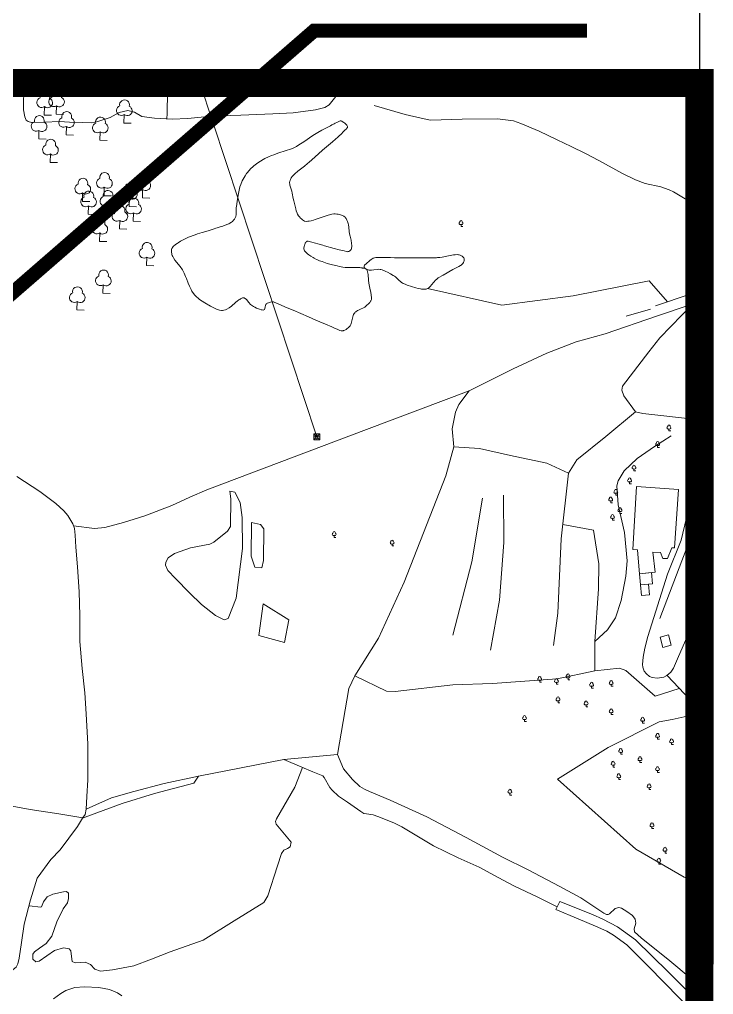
# Model space of a CAD drawing. Header units: millimetres. Extents: x 10 to 1007146, y 455139 to 1110758.
# Drawn here: x 503416.09 to 503435.78, y 555448.55 to 555476.19 of the extents above; entities that cross this region are included whole.
import ezdxf

# ---------------------------------------------------------------- set-up
doc = ezdxf.new("R2010")
doc.units = ezdxf.units.MM
doc.header["$LTSCALE"] = 10
doc.layers.add('CADRE', color=7, linetype='Continuous')
for name, color, linetype, lineweight in [('OACCIDENT', 5, 'Continuous', 0), ('PBDUR', 1, 'Continuous', 0), ('PELECTRIQUE-HT', 7, 'Continuous', 0), ('PISTE', 1, 'Continuous', 0), ('PLIMCULTURE', 2, 'Continuous', 0), ('PREGARD', 7, 'Continuous', 0), ('PVCLOTURE', 70, 'Continuous', 0), ('Varbre', 70, 'Continuous', 0), ('Vbrousailles', 70, 'Continuous', 0)]:
    doc.layers.add(name, color=color, linetype=linetype, lineweight=lineweight)

# ---------------------------------------------------------------- blocks, each defined once
blk = doc.blocks.new('A_I_B_1_1_1_1')
at = {"color": 0, "linetype": 'ByBlock', "flags": 128}
blk.add_lwpolyline([(1865.42538, 0.005183), (0, 0), (0.000733, 2131.921546)], dxfattribs=at)
at = {"color": 0, "linetype": 'ByBlock', "lineweight": -2}
for centre, radius, start, end in [((-0.006168, 4618.737865), 1244.033794897658, 344.52592, 195.330408), ((-740.717811, 3132.577247), 1244.980238706148, 111.637039, 306.510073), ((743.758883, 3129.093826), 1243.997082369691, 233.281948, 68.53724)]:
    blk.add_arc(centre, radius, start, end, dxfattribs=at)
blk = doc.blocks.new('a_i_b_258')
at = {"layer": 'Varbre', "color": 70, "linetype": 'Continuous', "lineweight": 0, "flags": 128}
blk.add_lwpolyline([(1865.42538, 0.005183), (0, 0), (0.000733, 2131.921546)], dxfattribs=at)
at = {"layer": 'Varbre', "color": 70, "linetype": 'Continuous', "lineweight": 0}
for centre, radius, start, end in [((-740.717812, 3132.577248), 1244.980238706148, 111.637039, 306.510073), ((-0.006168, 4618.737865), 1244.033794897657, 344.52592, 195.330408), ((743.7588820000001, 3129.093826), 1243.997082369691, 233.281948, 68.53724)]:
    blk.add_arc(centre, radius, start, end, dxfattribs=at)
blk = doc.blocks.new('Regard_94')
at = {"layer": 'PREGARD', "color": 7, "linetype": 'Continuous', "lineweight": 0}
for p, q in [((-0.7736850000000001, -0.7477), (-0.7736850000000001, 0.7713)), ((-0.7736850000000001, 0.7713), (0.745315, 0.7713)), ((-0.130685, 0.1283), (-0.7736850000000001, 0.7713)), ((-0.7736850000000001, 0.0003), (-0.182685, 0.0003)), ((-0.004685, 0.1823), (-0.007684999999999999, 0.7713)), ((0.115315, 0.1413), (0.745315, 0.7713)), ((0.183315, 0.0003), (0.745315, 0.0003)), ((0.745315, 0.7713), (0.745315, -0.7477)), ((-0.7736850000000001, -0.7477), (-0.141685, -0.1157)), ((0.745315, -0.7477), (-0.7736850000000001, -0.7477)), ((-0.000685, -0.7477), (-0.003685, -0.1827)), ((0.745315, -0.7477), (0.128315, -0.1307))]:
    blk.add_line(p, q, dxfattribs=at)

msp = doc.modelspace()

# ---------------------------------------------------------------- linework, layer by layer
at = {"color": 1, "const_width": 0.4, "flags": 128}
msp.add_lwpolyline([(503432.1895032342, 555475.8740039521), (503424.4523737774, 555475.8740039521), (503383.3571708738, 555440.1922231726)], dxfattribs=at)
at = {"elevation": -0.3541890150082452}
msp.add_lwpolyline([(503345.1074652424, 555474.3865933891), (503435.1138354588, 555474.3934711379), (503435.1209353135, 555381.4804874847), (503345.1145650972, 555381.473609736)], close=True, dxfattribs=at)
at = {"layer": 'CADRE', "color": 0, "lineweight": -2, "elevation": -0.3541890150082452}
msp.add_lwpolyline([(503249.3808671975, 555550.9481139041), (503435.3861208613, 555550.944734697), (503435.3811792241, 555278.93705192), (503249.3759255608, 555278.940431128)], close=True, dxfattribs=at)
at = {"layer": 'CADRE', "color": 0, "lineweight": -2, "const_width": 0.8, "elevation": -0.3541890150082452, "flags": 128}
msp.add_lwpolyline([(503345.1074652424, 555474.3865933891), (503435.381180128, 555474.3865933891), (503435.3794921524, 555381.473609736), (503345.1074652424, 555381.4752497661)], close=True, dxfattribs=at)
at = {"layer": 'OACCIDENT', "color": 0}
msp.add_polyline3d([(503434.5786228364, 555464.3832949831, 10.06738470039807), (503434.110797046, 555464.0832054466, 10.14797908439533), (503433.6182366191, 555463.746444135, 10.22857346839259), (503433.2482935885, 555463.3967499662, 10.25543826305834), (503433.0790638049, 555463.1073110714, 10.2823030577241), (503433.033309762, 555462.9644258211, 10.25543826305834), (503433.0712997885, 555462.4244034779, 10.25543826305834), (503433.2552337595, 555461.6463981897, 10.2823030577241), (503433.3326880138, 555460.8403432921, 10.2823030577241), (503433.2976179927, 555460.4029547771, 10.2823030577241), (503433.1589694024, 555459.7166667699, 10.25543826305834), (503432.9968183369, 555459.2227135618, 10.25543826305834), (503432.7700942542, 555458.8886013959, 10.2823030577241), (503432.4173635315, 555458.5575072636, 10.33603264705561)], dxfattribs=at)
at = {"layer": 'PBDUR', "color": 0, "lineweight": 13}
msp.add_polyline3d([(503434.2751381148, 555461.0795351526, 10.20367528863301), (503434.060290211, 555461.0847925183, 10.20367528863301), (503434.122724464, 555460.5175962884, 10.20367528863301), (503433.6763602442, 555460.4729480392, 10.20367528863301), (503433.6206267177, 555461.144475219, 10.20367528863301), (503433.6211293768, 555461.1538986438, 10.20367528863301), (503433.4961289922, 555461.1605662248, 10.20367528863301), (503433.5914458574, 555462.9475277548, 10.20367528863301), (503434.7861247471, 555462.8653349772, 10.20367528863301), (503434.676944404, 555461.2103744597, 10.20367528863301), (503434.5988414518, 555461.2096144863, 10.20367528863301), (503434.5988414518, 555461.2096144863, 10.16337809663438), (503434.4768337259, 555460.902375005, 10.02905412330561), (503434.3397032872, 555460.905165293, 10.02905412330561), (503434.2751381148, 555461.0795351526, 10.12308090463575)], close=True, dxfattribs=at)
for points in [[(503433.6763602442, 555460.4729480392, 10.05591891797137), (503434.0178923438, 555460.5071103362, 10.05591891797137), (503434.0493504244, 555460.192613528, 10.05591891797137), (503433.7078182128, 555460.158451231, 10.05591891797137)], [(503433.7078182128, 555460.158451231, 10.05591891797137), (503433.7331179201, 555459.8536177786, 10.05591891797137), (503433.9620853374, 555459.8726209612, 10.05591891797137), (503433.9367856301, 555460.1774544136, 10.05591891797137)], [(503434.2708086848, 555458.6778858637, 9.82756816331246), (503434.3455629155, 555458.3845317112, 9.82756816331246), (503434.5826607086, 555458.4449503946, 9.733541381982322), (503434.5079065898, 555458.738304547, 9.733541381982322)]]:
    msp.add_3dface(points, dxfattribs=at)
at = {"layer": 'PELECTRIQUE-HT', "color": 0}
msp.add_polyline3d([(503424.5241764338, 555464.3525545263, 13.85857844043251), (503421.2043965841, 555474.3924082617, 13.55987476699275)], dxfattribs=at)
at = {"layer": 'PISTE', "color": 0}
for points in [[(503435.1140933817, 555471.0181350043, 10.42425957563637), (503434.6413326572, 555471.3062461155, 10.37829645396041), (503434.5237851406, 555471.3625327584, 10.3581478579611), (503434.2852227097, 555471.4391155733, 10.31785066596247), (503433.8438425378, 555471.5429843497, 10.23725628196521), (503433.5628476337, 555471.6427117486, 10.21710768596589), (503433.197163821, 555471.8214629698, 10.19695908996658), (503432.5248076324, 555472.1950141363, 10.15666189796795), (503432.1461177642, 555472.3902036031, 10.11636470596932), (503431.7379837066, 555472.5888259315, 10.05591891797137), (503431.3461820484, 555472.7808127846, 9.995473129973421), (503430.8302506009, 555473.0225747585, 9.95517593797479), (503430.3174341403, 555473.2348577834, 9.935027341975475), (503430.1050776296, 555473.3145724614, 9.975324533974106), (503429.6471008341, 555473.3759745647, 9.95517593797479), (503428.6518248845, 555473.3584447902, 9.95517593797479), (503427.754737252, 555473.3371100686, 10.01562172597274), (503427.4833339849, 555473.3942292929, 10.07606751397068), (503427.0321331593, 555473.4981511604, 10.15666189796795), (503426.1519367736, 555473.7521189672, 10.26010020042601)], [(503434.1322751701, 555468.0654498268, 11.25811847926385), (503435.1142932591, 555468.4024190856, 11.03301754416758)], [(503416.0148183911, 555463.2306511522, 16.01418348317445), (503416.6628453371, 555462.8107044171, 16.01418348317445), (503417.1190175454, 555462.4673212308, 15.96381199317616)], [(503435.1147446269, 555462.4955486442, 9.756650898412408), (503434.8589999692, 555461.4240480016, 9.768640907832996), (503434.4736034694, 555460.4613020658, 9.808938099831627), (503433.9183225578, 555458.6981741985, 9.782073305165873), (503433.8286110364, 555458.3613772917, 9.75520851050012), (503433.7884090896, 555458.1081220384, 9.741776113167242), (503433.7648020147, 555457.8997478196, 9.714911318501489), (503433.774637762, 555457.8281497515, 9.701478921168611), (503433.8169593177, 555457.715493118, 9.688046523835734), (503433.8798869708, 555457.6333869128, 9.674614126502858), (503433.9612886813, 555457.5654895658, 9.661181729169982), (503434.0428773572, 555457.5323416214, 9.661181729169982), (503434.1776790153, 555457.5111703747, 9.620884537171351), (503434.3700128106, 555457.5448792331, 9.594019742505596), (503434.4601737958, 555457.5852737596, 9.567154947839843), (503434.5690619166, 555457.6868910023, 9.54029015317409), (503434.6432549268, 555457.7989168213, 9.513425358508334), (503434.7632213274, 555458.0599167977, 9.48656056384258), (503435.1150205986, 555458.8840149699, 9.390705086348646)], [(503434.4667798255, 555457.5914386155, 9.565525150296786), (503435.1151722683, 555456.8991744021, 9.66105053497008)], [(503423.5847112036, 555455.2044373854, 13.5598174096242), (503424.1010018559, 555454.9890408843, 13.46579062829406), (503424.413200215, 555454.8629987809, 13.39862864162968), (503424.6933527251, 555454.7451529164, 13.37176384696392), (503424.7372051808, 555454.6947744791, 13.37176384696392), (503424.8961493845, 555454.415130156, 13.34489905229817), (503424.9558843735, 555454.3345810812, 13.31803425763241), (503425.1375051552, 555454.1691345768, 13.30460186029954), (503425.3912938844, 555453.9972798412, 13.26430466830091), (503425.7769529886, 555453.7324509786, 13.23743987363515), (503425.8628898463, 555453.6758273416, 13.22400747630227), (503425.9390364836, 555453.6633806564, 13.22400747630227), (503426.1214023751, 555453.6363184606, 13.18371028430365), (503426.2575646717, 555453.5954674005, 13.17027788697077), (503426.7138828189, 555453.4164973289, 13.14341309230501), (503426.9338792785, 555453.3009834331, 13.11654829763926), (503427.8374999636, 555452.7585744807, 13.06281870830775), (503428.5396601651, 555452.4218322632, 13.00908911897624), (503429.1318706432, 555452.1518720014, 12.94192713231186), (503429.6738233448, 555451.8601223415, 12.88819754298035), (503430.1198113401, 555451.6250507372, 12.87476514564748), (503430.7919745283, 555451.3045161089, 12.84790035098172), (503431.3475903618, 555451.0313761767, 12.82564857737001)], [(503431.3078732142, 555450.9509552817, 12.82103555631597), (503431.4235222538, 555451.1851260652, 12.83446795364885), (503432.3454058468, 555450.8097560782, 12.84790035098172), (503432.6446202276, 555450.6793089474, 12.87476514564748), (503433.0581203288, 555450.4657142713, 12.91506233764611), (503433.5714155921, 555450.0945744906, 12.96879192697761), (503434.5024836895, 555449.1817201376, 13.04938631097488), (503435.1158092608, 555448.5631065943, 13.05853100479952)], [(503431.3085898337, 555450.9524064831, 12.82111883717943), (503431.9453598752, 555450.69207573, 12.84798363184519), (503432.4278787776, 555450.482753017, 12.87484842651094), (503432.7522192467, 555450.340514385, 12.91514561850957), (503432.9462926169, 555450.2310921155, 12.94201041317533), (503433.3241032753, 555449.956112686, 12.98230760517396), (503433.9388835613, 555449.3386864606, 13.00917239983971), (503434.8190846244, 555448.4448839794, 13.0763343865041), (503435.1158408852, 555448.149249887, 13.06475791293439)]]:
    msp.add_polyline3d(points, dxfattribs=at)
at = {"layer": 'PLIMCULTURE', "color": 0, "extrusion": (0.3127229245465504, -0.05749500999056647, 0.9481026823552592), "elevation": 125508.7573997393, "flags": 128}
msp.add_lwpolyline([(637337.1270576603, -374205.9780174207), (637337.1270576604, -374206.907407119)], dxfattribs=at)
at = {"layer": 'PLIMCULTURE', "color": 0}
for points in [[(503421.5310216291, 555473.4470209237, 11.81594109056316), (503420.8690472005, 555473.3800125251, 12.1013795338868), (503420.4193620688, 555473.3658063121, 12.28607499721386), (503419.9156711055, 555473.3865271454, 12.5211419505392), (503419.5575129341, 555473.440387533, 12.67225642053407), (503419.3472683651, 555473.5577570761, 12.78978989719674), (503419.1584401873, 555473.6121266182, 12.89053287719332), (503418.9198028107, 555473.547403965, 13.00806635385599), (503418.6641892685, 555473.4119209439, 13.09201883718647), (503418.3079688278, 555473.2915216452, 13.17597132051695), (503418.1442960186, 555473.25854458, 13.20955231384915), (503417.8742862723, 555473.2670416546, 13.29350479717963), (503417.5075792318, 555473.280457112, 13.37745728051011), (503417.2235336113, 555473.29515821, 13.46140976384059), (503416.8000505154, 555473.2807172531, 13.61252423383545), (503416.432978309, 555473.2637449059, 13.69647671716593), (503416.3386128828, 555473.2949813395, 13.74684820716422), (503416.2826402373, 555473.33397814, 13.74684820716422), (503416.2374267561, 555473.4296086531, 13.76363870383032), (503416.2035081204, 555473.626441502, 13.78042920049642), (503416.2159369951, 555474.3253253857, 13.78042920049642), (503416.2165556122, 555474.3920271207, 13.78652085219691)], [(503420.3389207277, 555474.3923421272, 12.37826893644972), (503420.2840382847, 555473.966301818, 12.34693215238012), (503420.2745140232, 555473.6926343513, 12.34693215238012), (503420.2776071876, 555473.5195306111, 12.34693215238012), (503420.272327003, 555473.3718549907, 12.35469462286215)], [(503421.5310216291, 555473.4470209237, 11.81594109056316), (503422.3644112273, 555473.4747224356, 11.49692165390734), (503423.2763789284, 555473.5181007464, 11.16111172058542), (503423.8500998613, 555473.5391539756, 10.95962576059226), (503424.4845347414, 555473.622271199, 10.75813980059911), (503424.7566041767, 555473.6892316696, 10.69097781393472), (503424.8737684279, 555473.7691045083, 10.65739682060253), (503425.0602777897, 555474.0010171237, 10.65739682060253)], [(503427.6650474907, 555468.5597084458, 12.18471625373621), (503429.7766835237, 555468.0861131789, 12.11943256396554), (503431.7945696651, 555468.352816397, 11.8284079224011), (503433.959409944, 555468.7745835821, 11.3110308191543), (503434.4713228247, 555468.1817905575, 11.15558742330898)], [(503435.1907754631, 555468.1246247523, 10.9880473701089), (503434.2538653626, 555467.1613692255, 11.12237134343767), (503433.9425315243, 555466.7684000152, 11.12237134343767), (503433.196777987, 555465.791903558, 11.06864175410616), (503433.1839812716, 555465.6821204919, 11.06864175410616), (503433.2400873351, 555465.5231408267, 11.01491216477465), (503433.5671888542, 555465.0656852322, 10.6925346287856), (503433.778491335, 555465.0157176371, 10.63880503945409), (503435.3845221511, 555464.838566184, 10.13651330196863)], [(503421.4028633176, 555462.8534959822, 14.68062000117878), (503425.9315998306, 555464.5668043745, 13.44483944655411), (503428.8467954657, 555465.6634151175, 12.50061523255497), (503428.5541486519, 555465.2735698079, 12.52748002722072), (503428.4601644521, 555465.056169349, 12.52748002722072), (503428.3688252384, 555464.5804912914, 12.55434482188647), (503428.4128726593, 555464.0749089586, 12.55434482188647)], [(503433.5671888542, 555465.0656852322, 10.6925346287856), (503432.7230337359, 555464.3672452018, 10.85372339678013), (503431.9032940176, 555463.7009953147, 11.01491216477465), (503431.665982175, 555463.3245128646, 11.12379450593508)], [(503417.6231435702, 555461.8318288185, 15.9063262578038), (503418.21246908, 555461.7584905375, 15.72163079447675), (503418.511785092, 555461.7819488012, 15.60409731781407), (503419.0388435728, 555461.9302196107, 15.38582086115482), (503419.645039556, 555462.1154578354, 15.10038241783119), (503420.4079229913, 555462.4062721248, 14.93247745117023), (503420.9242711354, 555462.6455574658, 14.83173447117365), (503421.4028633176, 555462.8534959822, 14.68062000117878)], [(503421.6472699336, 555459.2894122633, 14.51271503451782), (503421.8969746245, 555459.1706818995, 14.40525585585481), (503422.0128086714, 555459.205943854, 14.40525585585481), (503422.2352408995, 555459.7829602258, 14.40525585585481), (503422.4182971634, 555461.1936269, 14.43212065052056), (503422.4030615531, 555462.0670237195, 14.45898544518631), (503422.3455234569, 555462.4900355152, 14.45898544518631), (503422.1995708344, 555462.7859190323, 14.48585023985207), (503422.0601546868, 555462.8145886741, 14.53957982918357), (503422.0869084516, 555462.5991059612, 14.59330941851508), (503422.0746816074, 555461.809600424, 14.59330941851508), (503421.9902547138, 555461.6824503988, 14.62017421318084), (503421.6017599641, 555461.3695245452, 14.67390380251235), (503421.4925791241, 555461.3148478001, 14.76457248450926)], [(503417.1190175454, 555462.4673212308, 15.96381199317616), (503417.3485029365, 555462.2601734767, 15.94702149651006), (503417.4589108184, 555462.1230524716, 15.93023099984397), (503417.6055041526, 555461.8888719518, 15.91344050317787), (503417.6471359549, 555461.7542414307, 15.89665000651177), (503417.6645384304, 555461.5664600839, 15.87985950984568), (503417.6879524869, 555461.2245622496, 15.84627851651349), (503417.738360258, 555460.6750584783, 15.77911652984911), (503417.7847850543, 555459.9576861507, 15.66158305318643), (503417.79639671, 555459.2879812861, 15.56084007318985), (503417.7974202891, 555458.5551470385, 15.46009709319327), (503417.8708191473, 555457.7921414333, 15.30898262319841), (503417.94116472, 555457.1022437683, 15.19144914653574), (503417.9791374878, 555456.4995007472, 15.02354417987478), (503418.0317400417, 555455.6418377993, 14.80526772321553), (503418.0294173994, 555454.6305148863, 14.53661977655799), (503417.998143511, 555454.154708102, 14.38550530656312), (503417.9840667276, 555453.801239534, 14.26797182990045), (503417.9488460079, 555453.651382555, 14.21760033990216), (503417.8787883441, 555453.547217915, 14.18401934656997), (503417.7343619505, 555453.3073164627, 14.08327636657339), (503417.2467071899, 555452.6433271026, 13.93216189657853), (503416.9736240306, 555452.371622566, 13.89858090324633)], [(503421.6472699336, 555459.2894122633, 14.51271503451782), (503421.2556010534, 555459.6027069951, 14.63024851118049), (503420.9153393479, 555459.9373621596, 14.71420099451097), (503420.5109928432, 555460.3416862722, 14.88210596117194), (503420.295370147, 555460.5706362025, 14.98284894116851), (503420.2360984101, 555460.7134119008, 15.01642993450071), (503420.2391817709, 555460.8062999627, 15.01642993450071), (503420.3054990524, 555460.9224367246, 14.99963943783461), (503420.4860774704, 555461.0515560107, 14.94926794783632), (503420.9424135105, 555461.2082635657, 14.88210596117194), (503421.4925791241, 555461.3148478001, 14.76457248450926)], [(503425.5998884459, 555457.5839066202, 12.84314136454333), (503426.5031321557, 555457.1466110734, 12.6282230072173), (503426.74783702, 555457.1371259034, 12.46703423922278), (503428.3887072743, 555457.3240332518, 11.82227916724468), (503429.5066126454, 555457.358764858, 11.39244245259262), (503431.3430185479, 555457.4956613183, 10.64022820195151), (503432.412983998, 555457.7182976427, 10.37158025529397), (503432.4173635315, 555458.5575072636, 10.37158025529397)], [(503432.412983998, 555457.7182976427, 10.37158025529397), (503433.1102166442, 555457.7960099905, 10.02233792463918), (503433.2932328554, 555457.7298175918, 9.861149156644654), (503434.1247135514, 555457.008117337, 9.673095593984376), (503434.8111409342, 555457.2237772297, 9.616258643403198)], [(503435.1155614135, 555451.806585133, 11.79111754104995), (503434.9501127645, 555451.867907186, 11.79453387893376), (503433.5741767045, 555452.6614053203, 11.85196230274416), (503431.3512840607, 555454.655288954, 11.79823271341266), (503432.7937262943, 555455.5490154932, 10.83110010544552), (503434.2352950738, 555456.2803034246, 10.0251562654729), (503434.60925649, 555456.3432496856, 9.863967497478379), (503435.1152060716, 555456.456803397, 9.791733838155384)], [(503417.8867613571, 555453.559072391, 14.18784097554781), (503417.2062395624, 555453.6710894554, 14.32216494887658), (503416.3949524496, 555453.7879485333, 14.45648892220535), (503415.6236885557, 555453.9364109441, 14.49006991553754), (503414.576833557, 555454.260017026, 14.52365090886974), (503414.0311918786, 555454.4711050816, 14.50686041220364), (503413.2610885352, 555454.8452695794, 14.45648892220535), (503412.3512528217, 555455.3946108533, 14.38932693554097)], [(503421.0340842422, 555454.5329448788, 14.01611437990901), (503421.1702206336, 555454.7373534978, 14.10006686323949), (503423.5847112036, 555455.2044373854, 13.5598174096242), (503425.1127661757, 555455.3480099154, 13.24611328452964)], [(503435.1157744446, 555449.018732169, 12.97126711157285), (503434.5426039239, 555449.5008773007, 12.94077698329023), (503433.7303529532, 555450.1505756662, 12.9004797912916), (503433.5405396956, 555450.3240888186, 12.88704739395873), (503433.5267719964, 555450.4053314953, 12.88704739395873), (503433.5763445236, 555450.5673979411, 12.81988540729434), (503433.5627405006, 555450.6790776593, 12.77958821529571), (503433.4841817169, 555450.7870520123, 12.73929102329708), (503433.3244567427, 555450.8954673499, 12.71242622863132), (503433.1748120384, 555450.9916528123, 12.69899383129845), (503433.0937548909, 555451.0123852325, 12.69899383129845), (503432.9921553301, 555450.9865577146, 12.7258586259642), (503432.8269536386, 555450.831207139, 12.79302061262859), (503432.788323357, 555450.8172126662, 12.79302061262859), (503432.7477402618, 555450.8174332144, 12.79302061262859), (503432.6708177539, 555450.85234754, 12.79302061262859), (503432.0177136511, 555451.2860861608, 12.77958821529571), (503431.4025960516, 555451.6141000534, 12.80645300996146), (503430.5264266363, 555452.0754303547, 12.81988540729434), (503429.7917853959, 555452.440619348, 12.87361499662585), (503428.765949423, 555452.994076623, 12.98107417528886), (503427.6428885797, 555453.5805295333, 13.02137136728749), (503426.6064704935, 555454.0528764831, 13.03480376462037), (503426.0172845728, 555454.297552391, 13.11539814861763), (503425.8776220219, 555454.3632456189, 13.11539814861763), (503425.7421050372, 555454.4451499404, 13.12883054595051), (503425.5402260283, 555454.6390205361, 13.16912773794914), (503425.2801124512, 555454.9468427757, 13.19599253261489), (503425.1127661757, 555455.3480099154, 13.19599253261489)], [(503421.296885154, 555450.0829962946, 12.67275700120801), (503422.1754887347, 555450.6325422877, 12.83394576920253), (503423.0178913332, 555451.1542512365, 12.88767535853404), (503423.135591043, 555451.3387343955, 12.91454015319979), (503423.4138545569, 555452.1944185125, 13.12945851052582), (503423.5203481849, 555452.5399379096, 13.21005289452308), (503423.5893018939, 555452.6401733771, 13.21005289452308), (503423.6941704301, 555452.6838725017, 13.21005289452308), (503423.7668668223, 555452.7317707099, 13.21005289452308), (503423.795773196, 555452.8684429725, 13.21005289452308), (503423.3678880963, 555453.3738129584, 13.45183604651487), (503423.3522028333, 555453.4503613133, 13.45183604651487), (503423.3807625341, 555453.5226453528, 13.45183604651487), (503423.9007187195, 555454.4212862757, 13.50556563584638), (503424.1200839486, 555454.9813369596, 13.46168557573249)], [(503417.9840667276, 555453.801239534, 14.26797182990045), (503418.2549115142, 555453.9276033452, 14.28476232656654), (503418.6975798377, 555454.1198392184, 14.28476232656654), (503419.3327214782, 555454.2968061938, 14.26797182990045), (503420.1926660083, 555454.5313472744, 14.18401934656997), (503421.1702206336, 555454.7373534978, 14.10006686323949)], [(503421.0340842422, 555454.5329448788, 14.01611437990901), (503419.9178856299, 555454.2410652668, 14.13364785657168), (503419.0043449827, 555453.9634697048, 14.13364785657168), (503418.1059128875, 555453.6344036938, 14.15043835323778), (503417.8787883441, 555453.547217915, 14.18401934656997)], [(503421.296885154, 555450.0829962946, 12.67275700120801), (503420.3671726345, 555449.7577065387, 12.63917600787581), (503419.8364713553, 555449.547024503, 12.57201402121143), (503419.3301580003, 555449.3604137319, 12.48806153788095), (503418.7262957055, 555449.2450533672, 12.48806153788095), (503418.382424554, 555449.2068081143, 12.52164253121314), (503418.2284302362, 555449.26024061, 12.55522352454533), (503418.1015108179, 555449.394246052, 12.58880451787753), (503417.9557187013, 555449.4617574463, 12.63917600787581), (503417.6662603116, 555449.4393239323, 12.65596650454191), (503417.5804205427, 555449.4822429494, 12.6895474978741), (503417.5711312838, 555449.5448738146, 12.7231284912063), (503417.5418127298, 555449.7792013135, 12.82387147120287), (503417.4963532962, 555449.8400371972, 12.85745246453506), (503417.338027802, 555449.8672560384, 12.92461445119945), (503417.084085228, 555449.7921221078, 12.97498594119774), (503416.646698704, 555449.4920493372, 12.99177643786383), (503416.5480831899, 555449.4744921506, 12.99177643786383), (503416.4666232053, 555449.547661597, 13.00856693452993), (503416.4682711709, 555449.6849094819, 13.04214792786212), (503416.5172655868, 555449.7512173301, 13.04214792786212), (503416.6591175873, 555449.8573214976, 13.04214792786212), (503416.8495277642, 555449.9934030988, 13.05893842452822), (503417.0106887023, 555450.202331505, 13.09251941786041), (503417.1500789286, 555450.6051706866, 13.17647190119089), (503417.3251788423, 555450.9714561037, 13.27721488118747), (503417.4477980778, 555451.1483267156, 13.32758637118576), (503417.477389881, 555451.2712724637, 13.37795786118405), (503417.4751427977, 555451.4186369969, 13.39474835785014), (503417.4234409232, 555451.4613450475, 13.44511984784843), (503417.3329791144, 555451.4538299844, 13.47870084118062), (503417.0389955647, 555451.3890359402, 13.5626533245111), (503416.8734340232, 555451.3153743496, 13.5794438211772), (503416.7693482384, 555451.176740809, 13.5626533245111), (503416.7153682872, 555451.0297236843, 13.52907233117891), (503416.6952145474, 555451.0237927483, 13.52907233117891), (503416.3599689722, 555451.0607481998, 13.52907233117891)], [(503418.987935477, 555448.5044381698, 12.10188011456074), (503418.8663994202, 555448.5960606678, 12.18583259789122), (503418.6382693786, 555448.6842847954, 12.2697850812217), (503418.339463506, 555448.7466762685, 12.35373756455218), (503417.9355643789, 555448.7632442662, 12.38731855788437), (503417.6559395751, 555448.7487675125, 12.43769004788266), (503417.407557355, 555448.6573500234, 12.45448054454876), (503417.265866335, 555448.5774097157, 12.45448054454876), (503417.0569863495, 555448.4271800381, 12.43769004788266)]]:
    msp.add_polyline3d(points, dxfattribs=at)
msp.add_polyline3d([(503422.6682653082, 555461.9265756968, 14.36160056452295), (503422.6591242601, 555460.9695685122, 14.38846535918871), (503422.7651364346, 555460.6619383338, 14.30787097519145), (503422.9644096706, 555460.64091977, 14.25414138585994), (503423.0094114354, 555460.8520258704, 14.20041179652843), (503423.018230423, 555461.7492187887, 14.25414138585994), (503422.9311471846, 555461.8693227287, 14.25414138585994)], close=True, dxfattribs=at)
msp.add_3dface([(503423.0067855631, 555459.6238172897, 14.14668220719692), (503422.8822828534, 555458.7192758457, 14.06608782319966), (503423.6069975578, 555458.5239370796, 13.82430467120788), (503423.7340706326, 555459.1652740276, 13.79743987654212)], dxfattribs=at)
at = {"layer": 'PVCLOTURE', "color": 0, "linetype": 'Continuous', "lineweight": 0, "extrusion": (0.2292433320755169, 0.06687791399637973, 0.9710689158439822), "elevation": 152568.4284503309, "flags": 128}
msp.add_lwpolyline([(392248.5058614972, -620365.6390412055), (392248.5058614971, -620366.3702874839)], dxfattribs=at)
at = {"layer": 'PVCLOTURE', "color": 0, "linetype": 'Continuous', "lineweight": 0, "extrusion": (-0.4119239899973319, 0.09662664874094307, 0.9060805246873883), "elevation": -153691.058077032, "flags": 128}
msp.add_lwpolyline([(-655754.1695539365, 329158.3697311198), (-655752.3496964783, 329158.4967197729), (-655750.201226725, 329158.4332255023)], dxfattribs=at)
at = {"layer": 'PVCLOTURE', "color": 0, "linetype": 'Continuous', "lineweight": 0, "extrusion": (-0.01374977337057211, -0.03578141369935752, 0.9992650470050144), "elevation": -26787.15385245607, "flags": 128}
msp.add_lwpolyline([(270689.4456757535, 698565.3782859764), (270689.4456757535, 698563.2757675588)], dxfattribs=at)
at = {"layer": 'PVCLOTURE', "color": 0, "linetype": 'Continuous', "lineweight": 0}
for points in [[(503428.8467954657, 555465.6634151175, 12.62150680855086), (503430.0963029072, 555466.2847743112, 12.23196728589743), (503431.0519712139, 555466.7239323711, 12.07077851790291), (503431.8878494595, 555467.0465966468, 11.82899536591112), (503432.7030419215, 555467.2784866702, 11.65437420058372), (503434.1963079165, 555467.7834031427, 11.33199666459468), (503435.1143164912, 555468.0983900543, 11.1327847011544)], [(503425.1127661757, 555455.3480099154, 13.24611328452964), (503425.4288446329, 555457.2224806828, 13.08492451653511), (503425.5998884459, 555457.5839066202, 13.03119492720361), (503426.27395258, 555458.6471809605, 12.92373574854059), (503426.9991466745, 555460.2335773195, 12.78941177521182), (503428.1829935027, 555463.2548213695, 12.6282230072173), (503428.4128726593, 555464.0749089586, 12.60135821255154), (503429.1453492011, 555464.0226239146, 12.25211588189675), (503430.0179562581, 555463.8246379542, 11.90287355124194), (503431.0555219253, 555463.6056267782, 11.44617204192413), (503431.665982175, 555463.3245128646, 11.12379450593508), (503431.4627191126, 555461.465535026, 11.20438888993235), (503431.362767253, 555459.3523496857, 11.07006491660358), (503431.2411139145, 555458.4431000684, 10.93574094327481)], [(503429.8186380438, 555462.698397358, 11.9297383459077), (503429.8355980746, 555461.3616246012, 11.9297383459077), (503429.7100432638, 555459.7276896836, 11.84914396191044), (503429.4487741233, 555458.3119024237, 11.66109039925016)], [(503432.3739663706, 555461.7142416915, 10.85514655927754), (503432.5298703821, 555460.7591996295, 10.77455217528028), (503432.5179818636, 555460.0466361218, 10.72082258594878), (503432.4173635315, 555458.5575072636, 10.5327690232885)], [(503416.9736240306, 555452.371622566, 14.04125176827775), (503416.592844295, 555451.8418344924, 13.89013729828289), (503416.40427013, 555451.2307799903, 13.75581332495412), (503416.2247156306, 555450.541634249, 13.55432736496096), (503416.1447355003, 555450.0179215751, 13.45358438496439), (503416.0836395798, 555449.5741223625, 13.30246991496952), (503416.0418882287, 555449.4143211046, 13.30246991496952), (503415.9949319655, 555449.3185809026, 13.30246991496952), (503415.7034366785, 555449.0923511239, 13.30246991496952), (503415.3423141787, 555448.8725701798, 13.31926041163562), (503414.9817443758, 555448.698805537, 13.35284140496781), (503414.5821636884, 555448.5933201619, 13.36963190163391), (503414.2450618867, 555448.549460908, 13.4032128949661), (503413.7434420488, 555448.5706837117, 13.4032128949661), (503413.0525196812, 555448.5652432928, 13.36963190163391)]]:
    msp.add_polyline3d(points, dxfattribs=at)
at = {"layer": 'Vbrousailles', "color": 0}
for points in [[(503425.3877227447, 555473.1170951399, 10.58352232918097), (503425.3547374455, 555473.080900144, 10.58490071702062), (503425.3320865585, 555473.0567731558, 10.58730802649596), (503425.2853009515, 555473.0085269017, 10.5955090647509), (503425.2117523508, 555472.9361799862, 10.61565642944713), (503425.1607368795, 555472.8879658704, 10.63383628374402), (503425.1259513287, 555472.8558316865, 10.6478726912103), (503425.0547610619, 555472.7915858062, 10.68010406442047), (503424.9725399374, 555472.7193489333, 10.72217242994408), (503424.9167607721, 555472.671216727, 10.75310634550855), (503424.8037003582, 555472.5750210406, 10.82041855114977), (503424.6898436192, 555472.478927044, 10.89278525597071), (503424.4655315332, 555472.2870928062, 11.04210146377264), (503424.3059736787, 555472.1435747009, 11.14768301716181), (503424.2635721704, 555472.1057391136, 11.17460613081931), (503424.1730366041, 555472.0321910512, 11.23033065502804), (503423.9873005212, 555471.8879007095, 11.34548357507339), (503423.9025374496, 555471.8139093713, 11.40273457930236), (503423.8525741805, 555471.7627948336, 11.44004205546463), (503423.8301360251, 555471.7365209168, 11.45831694397265), (503423.8002018863, 555471.6960451371, 11.48514233693956), (503423.7753150822, 555471.6541107609, 11.51114219715372), (503423.7649684121, 555471.6325332865, 11.52379014248236), (503423.7553989057, 555471.5993988606, 11.54127028081485), (503423.7532142876, 555471.5753142933, 11.55247816121276), (503423.7533794487, 555471.5584874297, 11.55976355771618), (503423.7570498575, 555471.523249047, 11.57391346893992), (503423.7622422436, 555471.4956647845, 11.58418052184131), (503423.7771068819, 555471.4383842454, 11.60391237771337), (503423.8131651658, 555471.3209249392, 11.64072084031472), (503423.8277360614, 555471.2639178389, 11.65811411581113), (503423.8585667126, 555471.1167360438, 11.6999337581108), (503423.8743775976, 555471.0427367197, 11.71808585211987), (503423.8994864269, 555470.9316067061, 11.74127610255857), (503423.9272244052, 555470.8207241615, 11.75899074816117), (503423.9424161877, 555470.7655179453, 11.76557329447414), (503423.9657436004, 555470.7005425204, 11.77062667428742), (503423.9808441466, 555470.668877693, 11.77191540087486), (503424.0076931819, 555470.623157655, 11.77254191027379), (503424.0394752651, 555470.5803687192, 11.7718573057564), (503424.0571794629, 555470.5603540089, 11.77111359869073), (503424.0961405858, 555470.5236459082, 11.76900415262625), (503424.1173680544, 555470.5071769486, 11.76771061276309), (503424.1513516884, 555470.4851457124, 11.76557329447414), (503424.1737796645, 555470.4747063117, 11.76416658666346), (503424.189340454, 555470.4699351939, 11.76315814943369), (503424.2215171391, 555470.4649025184, 11.76082561363684), (503424.2710649039, 555470.4661520475, 11.75605218737131), (503424.3038983555, 555470.4709250724, 11.75164199551699), (503424.3658376118, 555470.483985536, 11.73870849980839), (503424.4318545581, 555470.5006302986, 11.71800581741909), (503424.4753566222, 555470.5136330493, 11.7021243582425), (503424.5615421364, 555470.5428449131, 11.66657204866506), (503424.64723451, 555470.5743036435, 11.62774715935076), (503424.7619650768, 555470.6155375574, 11.57458150683395), (503424.8200120897, 555470.6342272414, 11.5488229820252), (503424.9085331433, 555470.6578248774, 11.51299575604902), (503424.9536407857, 555470.6669678394, 11.4969253478166), (503425.0125396492, 555470.6737715957, 11.47802103955689), (503425.0427031564, 555470.6745626063, 11.46919595450919), (503425.0882666808, 555470.6724574254, 11.45721537545471), (503425.133599584, 555470.6663722076, 11.44724752920392), (503425.1559642013, 555470.6618264904, 11.4431957584851), (503425.2010350429, 555470.6501173317, 11.43770392283555), (503425.2237811331, 555470.6427355048, 11.43624393318211), (503425.2572355489, 555470.6292556282, 11.4354467204004), (503425.2889022618, 555470.6123562861, 11.43609147547238), (503425.303717387, 555470.6024375928, 11.43687413649031), (503425.3306148452, 555470.5792884636, 11.43919861284877), (503425.3424188031, 555470.5659087949, 11.44067617655538), (503425.3576773779, 555470.5433728606, 11.4431957584851), (503425.3810394585, 555470.4964017761, 11.44866520680576), (503425.3935542741, 555470.4646605222, 11.4526802623052), (503425.4125566235, 555470.4004082134, 11.46170828848927), (503425.4196289056, 555470.3680107069, 11.46677185453719), (503425.4303781155, 555470.3029566368, 11.4781235735232), (503425.4464832735, 555470.1734023948, 11.50643134347244), (503425.4565185517, 555470.1098104985, 11.52379014248236), (503425.4689928475, 555470.0487547134, 11.54291933146075), (503425.4950337526, 555469.9276396865, 11.58711337386229), (503425.5095485033, 555469.8377866764, 11.62442521555369), (503425.5139928959, 555469.778406193, 11.65079457863115), (503425.5140767537, 555469.7488829093, 11.66432973380363), (503425.5109963784, 555469.7048169108, 11.68497891047688), (503425.5083768476, 555469.6914946828, 11.69181969462858), (503425.4975049058, 555469.6663722467, 11.70766231178956), (503425.480287722, 555469.6441977369, 11.72535535361978), (503425.4607872568, 555469.6278527131, 11.74163575499716), (503425.4498784257, 555469.6211221365, 11.74968601459204), (503425.4324118849, 555469.6131006532, 11.76134365642731), (503425.4045505839, 555469.6063823254, 11.77716444594262), (503425.3902508406, 555469.6057127471, 11.78399023058396), (503425.3688317777, 555469.6084581476, 11.7924380891399), (503425.299460428, 555469.6254779625, 11.81445669872124), (503425.1605926945, 555469.660994587, 11.85036933235713), (503425.0215067978, 555469.6979588714, 11.87856538953521), (503424.7424334381, 555469.7737257069, 11.92676206246867), (503424.6910441562, 555469.7877450909, 11.93470553450475), (503424.5877554507, 555469.8163896211, 11.94506515901109), (503424.4496169761, 555469.8549452692, 11.95534172652725), (503424.3806568402, 555469.8739731471, 11.96256197590361), (503424.311941093, 555469.892594154, 11.9733020730644), (503424.2777149848, 555469.9016957936, 11.98049165180018), (503424.2665635853, 555469.9037775228, 11.98488259055165), (503424.2598449021, 555469.9040633433, 11.98942520345634), (503424.2478978193, 555469.9022417809, 12.00142358043729), (503424.237600786, 555469.8976027872, 12.01587874289042), (503424.2203407018, 555469.8816642647, 12.0453069986505), (503424.2087215588, 555469.8656461384, 12.06108603579744), (503424.1964514016, 555469.8451122143, 12.07262144281698), (503424.1814281908, 555469.81248937, 12.08738129681628), (503424.174861458, 555469.7945121789, 12.09439647826001), (503424.1634477545, 555469.7516587129, 12.1090107026849), (503424.1582226515, 555469.7078757501, 12.12159797835225), (503424.1585193455, 555469.6865565433, 12.12697530281453), (503424.1624610193, 555469.6595516813, 12.13305435810081), (503424.1661084339, 555469.6469036788, 12.13558479788504), (503424.1738716894, 555469.6293068241, 12.13869215913471), (503424.1911394178, 555469.6067338804, 12.1416804197947), (503424.2604703796, 555469.5454908044, 12.14697681406305), (503424.297633787, 555469.5162763889, 12.14892652653592), (503424.3561522986, 555469.4746250933, 12.15075758616568), (503424.4176267124, 555469.4360173572, 12.1510410097494), (503424.4493415309, 555469.4180090625, 12.15051972079624), (503424.5144646598, 555469.3848924334, 12.14798558710275), (503424.5477682999, 555469.369907445, 12.1459066997422), (503424.5985040188, 555469.3495703068, 12.1416804197947), (503424.6723638669, 555469.3229392829, 12.13427480333515), (503424.8200546507, 555469.2744997994, 12.11788873376542), (503424.9679280705, 555469.2325028433, 12.09986144911489), (503425.0997389304, 555469.2005929499, 12.08290461459516), (503425.1658353456, 555469.186554541, 12.07422392781879), (503425.2652841969, 555469.167896481, 12.06108603579744), (503425.3253467699, 555469.1598407367, 12.05057059548204), (503425.3655950634, 555469.1566800348, 12.04116075340378), (503425.4464704831, 555469.1542393918, 12.01874398517816), (503425.5547843278, 555469.1553195738, 11.98703983356331), (503425.6090080632, 555469.1560314926, 11.97297174802665), (503425.6902536459, 555469.1552069072, 11.95730229685463), (503425.7442673286, 555469.1523028086, 11.95213809976336), (503425.771206076, 555469.1498635289, 11.95156767062329), (503425.8115072441, 555469.1447071127, 11.95362685713442), (503425.8247759227, 555469.1426591263, 11.95566018628069), (503425.851731295, 555469.1379926444, 11.96363600800701), (503425.8867242425, 555469.1293957856, 11.9801176714711), (503425.9029913233, 555469.1235388244, 11.9898386974209), (503425.9248263332, 555469.1121296713, 12.00498809094285), (503425.9424848348, 555469.0968508851, 12.01945131283438), (503425.9493620408, 555469.0875070514, 12.02594475757838), (503425.9568035013, 555469.0710754326, 12.03422124113168), (503425.9669575188, 555469.0327194381, 12.04925209374717), (503425.9795273113, 555468.9538928224, 12.07853024246706), (503425.990852571, 555468.7933089294, 12.13723821406007), (503425.9994020296, 555468.7147100215, 12.16854521446045), (503426.0075209292, 555468.6675353907, 12.18844419174266), (503426.0271745812, 555468.5732621712, 12.22887705095436), (503426.0546876502, 555468.4481054485, 12.28432397228487), (503426.0663834001, 555468.3859327, 12.31280524403299), (503426.0780740823, 555468.2933976959, 12.35659877712073), (503426.0771530514, 555468.2657754674, 12.37071790576725), (503426.0733579595, 555468.2480920979, 12.38054224923987), (503426.0592798079, 555468.2142909687, 12.40088438369742), (503426.0495062904, 555468.1980887358, 12.41127143268165), (503426.0257643391, 555468.1668698061, 12.43215086303252), (503425.9981279006, 555468.1369502754, 12.45273455676877), (503425.9393245713, 555468.0796578384, 12.4909227504495), (503425.9065816503, 555468.0517888207, 12.50956781344069), (503425.8828448202, 555468.0355829463, 12.5217167452084), (503425.8321472838, 555468.0074214092, 12.54551570711958), (503425.7791602617, 555467.9827839106, 12.5689097941878), (503425.7091158745, 555467.9509715368, 12.6000120624655), (503425.6759602096, 555467.9337957951, 12.61573300449397), (503425.6305685719, 555467.9043023936, 12.63978718195446), (503425.6104794912, 555467.8871809322, 12.65211151844402), (503425.5992247123, 555467.8754228067, 12.65989145104258), (503425.5802975527, 555467.8492665798, 12.67551814241642), (503425.5654352704, 555467.8200518828, 12.69122688335065), (503425.557363661, 555467.7991495602, 12.70174086848967), (503425.5444900928, 555467.7546612599, 12.72285693290688), (503425.5138101284, 555467.6115351544, 12.78673100451411), (503425.4994840043, 555467.564979945, 12.80813105219827), (503425.4904138048, 555467.5426568462, 12.8188402548452), (503425.4671942957, 555467.5007393878, 12.84026448084456), (503425.4525390075, 555467.4814731878, 12.850974467048), (503425.4260374437, 555467.4551508279, 12.86702987577005), (503425.3811689237, 555467.419304726, 12.89285041347982), (503425.3581650632, 555467.4029880902, 12.90673884070215), (503425.3229325879, 555467.3820686926, 12.92812590373555), (503425.2868127865, 555467.3670663103, 12.94946516982178), (503425.2684146792, 555467.3623643488, 12.95986632282321), (503425.2309312167, 555467.359719332, 12.97963008063894), (503425.2118414606, 555467.3622405895, 12.98879231885969), (503425.1827657708, 555467.3714797451, 13.00135384909882), (503425.1366288807, 555467.3915066106, 13.01755354415556), (503425.1058813265, 555467.4048606534, 13.02601293218587), (503425.0443910311, 555467.4315738885, 13.03821772033917), (503424.95210169, 555467.471651013, 13.04774923754993), (503424.7668934766, 555467.5517965948, 13.05508343843033), (503424.6061978716, 555467.6210303387, 13.06064400317956), (503424.6061978716, 555467.6210303387, 13.06064400317956), (503424.4989815383, 555467.6671856018, 13.0611455912833), (503424.2843776087, 555467.759493652, 13.05684464959396), (503423.8547011843, 555467.9440911355, 13.04189024970662), (503423.6397528275, 555468.0363758767, 13.03973087989872), (503423.4964553413, 555468.0978923588, 13.04314449980758), (503423.4248138743, 555468.1286481937, 13.04677919458921), (503423.3173671772, 555468.174778925, 13.05508343843033), (503423.2963265943, 555468.1816282877, 13.05772245675966), (503423.2820571727, 555468.1840602522, 13.06017633187909), (503423.2530984537, 555468.1845503367, 13.06652302768223), (503423.209148798, 555468.17684417, 13.07888217646821), (503423.1799269561, 555468.1680187549, 13.08842410378691), (503423.1229632938, 555468.1475014522, 13.10881302776184), (503423.1143500599, 555468.1436948362, 13.1124269023276), (503423.0996964704, 555468.1329598877, 13.12109762674262), (503423.0880299555, 555468.1187044242, 13.1313787836612), (503423.0816487343, 555468.107625343, 13.13894167110619), (503423.0715277594, 555468.0827132931, 13.15526718295128), (503423.0605832516, 555468.0418834537, 13.18108167608225), (503423.0472720852, 555467.9905673206, 13.21329390812622), (503423.03832575, 555467.9703561399, 13.22644713546786), (503423.0261689442, 555467.9562104488, 13.23644251813319), (503423.0184922044, 555467.9519827986, 13.23997725349134), (503423.0045354357, 555467.9498396006, 13.24313700109061), (503422.9711981883, 555467.9534500323, 13.2454988642883), (503422.9472617295, 555467.9583494611, 13.24582773414967), (503422.8964906023, 555467.973302444, 13.24398962251131), (503422.8171210036, 555468.0058594206, 13.2366395266274), (503422.7652024414, 555468.0321704153, 13.22995825219403), (503422.732293316, 555468.0508956847, 13.22522724991675), (503422.6734302932, 555468.0892280325, 13.21627220642485), (503422.6472705947, 555468.1111061776, 13.21135158347188), (503422.5952599611, 555468.1674931983, 13.19758774173482), (503422.5269105543, 555468.2465442383, 13.17724247305122), (503422.4933259568, 555468.2775952478, 13.16900259278066), (503422.4712038168, 555468.2920994272, 13.16506622874226), (503422.4602310772, 555468.296992123, 13.16370284041297), (503422.4438898184, 555468.3009130225, 13.16254261709334), (503422.4282434352, 555468.3007955246, 13.16608373284022), (503422.4179929819, 555468.2988976391, 13.17245986798085), (503422.3977910019, 555468.2914449207, 13.19245914049648), (503422.357746467, 555468.2663303297, 13.24657367994822), (503422.3374264213, 555468.2511932636, 13.27219094071168), (503422.3165896789, 555468.2360195545, 13.29118289536399), (503422.3059028545, 555468.228813488, 13.29686659042211), (503422.2783771851, 555468.2097791329, 13.30724490834807), (503422.2212529655, 555468.1648839196, 13.32746189763714), (503422.0998056605, 555468.0633264987, 13.36408107537274), (503422.0361062792, 555468.0155433773, 13.37953661561724), (503421.9708388441, 555467.9756769672, 13.39245824604153), (503421.937714735, 555467.9600999071, 13.39782090680339), (503421.8875249369, 555467.9437402252, 13.40432576908513), (503421.8481556462, 555467.9385792882, 13.40855619068847), (503421.8210827304, 555467.9389834375, 13.41135460679949), (503421.7654403686, 555467.9477572574, 13.4167506246814), (503421.7370874512, 555467.9555659179, 13.41928229576871), (503421.6798593517, 555467.9766244395, 13.42384796762215), (503421.622657034, 555468.0030680111, 13.42753034741432), (503421.5117947565, 555468.0631350414, 13.43119056375088), (503421.350763159, 555468.153801269, 13.43050842183966), (503421.2737017306, 555468.2005278103, 13.42843792972744), (503421.2001944748, 555468.2507038389, 13.42481006308112), (503421.1650668065, 555468.277676095, 13.42231734594607), (503421.0986504067, 555468.336570963, 13.41578438756658), (503421.0675960344, 555468.3689661892, 13.41166836521386), (503421.0240369926, 555468.421908222, 13.40432576908513), (503420.9805786856, 555468.4866779363, 13.39434717691647), (503420.9553188967, 555468.5313260785, 13.38690596460398), (503420.9116869184, 555468.6232161254, 13.37063731657427), (503420.8742427508, 555468.7171864281, 13.35327168942904), (503420.8277297403, 555468.842857615, 13.32996894266268), (503420.8035391957, 555468.9047522536, 13.31885486517281), (503420.7630902583, 555468.9950400589, 13.30360640772053), (503420.7400186912, 555469.0385866878, 13.29686659042211), (503420.7104527291, 555469.0872427283, 13.2899353614617), (503420.6431766957, 555469.1822386656, 13.27786209886563), (503420.5003901166, 555469.3693641091, 13.25588759232219), (503420.4579103439, 555469.4328759541, 13.2476584579695), (503420.4387888749, 555469.4651497453, 13.24313700109061), (503420.4223876487, 555469.4994323357, 13.23836850003743), (503420.4154637183, 555469.5181789559, 13.23581600873425), (503420.407012147, 555469.5477230919, 13.23173345543822), (503420.399489949, 555469.5938600037, 13.22493531914805), (503420.3993717937, 555469.6400841202, 13.21717172929957), (503420.4025172922, 555469.6624915022, 13.21287291440648), (503420.4104194099, 555469.6909746092, 13.20665931127358), (503420.4160737574, 555469.7044224382, 13.20333132289771), (503420.4268271834, 555469.7233560001, 13.19804455518078), (503420.4484078871, 555469.7483869069, 13.1894074117591), (503420.5157578244, 555469.8054025059, 13.16362224602897), (503420.5610751257, 555469.8394270971, 13.14491897598267), (503420.5914639786, 555469.8605000374, 13.13184578334181), (503420.6526489535, 555469.899148041, 13.10440485076712), (503420.6988781255, 555469.9253943363, 13.08282727156487), (503420.7921519273, 555469.9720339342, 13.03761348633248), (503420.886421638, 555470.0127031314, 12.99043185489081), (503421.0775080902, 555470.0849313088, 12.89389467043581), (503421.1418596408, 555470.1074657146, 12.86031434872348), (503421.2706073173, 555470.1478204299, 12.78674689951762), (503421.4423652383, 555470.1978540114, 12.68462866590745), (503421.5282852508, 555470.2239788661, 12.63604525186745), (503421.6142330677, 555470.252457191, 12.59160226236867), (503421.6572174578, 555470.2679573206, 12.57151713444676), (503421.697743034, 555470.2821693191, 12.55544146519206), (503421.7261141283, 555470.2913754777, 12.54620736364557), (503421.7852688971, 555470.309661155, 12.5307271973393), (503421.8258953498, 555470.3221271734, 12.52221329616314), (503421.9080206568, 555470.3489485439, 12.50816659052558), (503421.9686416713, 555470.3717916098, 12.49905573122462), (503422.0267755326, 555470.3979951596, 12.49003777933855), (503422.054444704, 555470.4126448554, 12.48524644320991), (503422.1060577385, 555470.4456154845, 12.47446436980746), (503422.1296295067, 555470.464166643, 12.46821987216069), (503422.1616705901, 555470.4948992823, 12.45742951544655), (503422.1891739166, 555470.5294641737, 12.44455008513721), (503422.2010276869, 555470.5483052481, 12.43719316111799), (503422.21734596, 555470.582976632, 12.42371229521807), (503422.2250504063, 555470.6069519232, 12.41461990546344), (503422.2343727351, 555470.6564813547, 12.3960887939763), (503422.2378492907, 555470.7073942124, 12.3769575901383), (503422.2381601411, 555470.8099050318, 12.33622888237535), (503422.2404415173, 555470.8597704069, 12.31429859080648), (503422.2433052456, 555470.8839765893, 12.30286918778922), (503422.2645382684, 555471.0248073837, 12.23164513223473), (503422.2941563051, 555471.2116790323, 12.13420349969264), (503422.3103217068, 555471.3045009318, 12.08795083046319), (503422.3307340174, 555471.3968945504, 12.04327232626451), (503422.3436229422, 555471.4425697161, 12.02110193059331), (503422.3663748171, 555471.5103681223, 11.98809662742347), (503422.4083477874, 555471.6103111645, 11.93924344607037), (503422.4599683073, 555471.7079252065, 11.8913159807668), (503422.4894784259, 555471.7557803772, 11.86774861577298), (503422.5327359129, 555471.8185293211, 11.83678055953197), (503422.5560626037, 555471.8494295353, 11.82150478953844), (503422.5932021505, 555471.8951606195, 11.79886761805992), (503422.6538131757, 555471.962302276, 11.76557329447414), (503422.7049491675, 555472.0124433902, 11.74011151370981), (503422.7398567057, 555472.0434203824, 11.72370753427697), (503422.8114875729, 555472.1001094535, 11.69192457926443), (503422.8481468532, 555472.1260958844, 11.67639247435513), (503422.9229925377, 555472.1740372404, 11.64566418640651), (503422.9996606678, 555472.217517277, 11.61487343781029), (503423.0516584333, 555472.2445668227, 11.59400911890642), (503423.1574375826, 555472.2954783188, 11.55065493714811), (503423.2437187833, 555472.3322691963, 11.51445059661681), (503423.3021564266, 555472.3542605933, 11.48986035456609), (503423.4204863106, 555472.394103074, 11.43968150753288), (503423.6583227611, 555472.4693350616, 11.33589709697021), (503423.7751771316, 555472.5116432819, 11.28261570196304), (503423.8514151606, 555472.5439355536, 11.24669019561304), (503423.888887394, 555472.5616921287, 11.2286240689469), (503423.9441491943, 555472.5907004792, 11.20141260649331), (503424.016929523, 555472.6329493633, 11.16210795672094), (503424.0635553284, 555472.6615781486, 11.13394458504303), (503424.1534254915, 555472.7196900969, 11.07409183738733), (503424.4146289942, 555472.8967589043, 10.88518598911628), (503424.505799838, 555472.9551736288, 10.82608635120438), (503424.5533198893, 555472.9840104606, 10.79844068650701), (503424.6680450934, 555473.0500122596, 10.73630129707867), (503424.726967855, 555473.0824567854, 10.70653790300513), (503424.8169925906, 555473.1304730676, 10.66536357546066), (503424.9086559106, 555473.1777570735, 10.63031475690992), (503424.9549859323, 555473.2011414925, 10.61577664940326), (503425.0171717631, 555473.2320686305, 10.60010898921754), (503425.0484104278, 555473.2474287252, 10.59405176157693), (503425.0954119932, 555473.2703451883, 10.58741638116778), (503425.1661453987, 555473.3044550025, 10.58352232918097), (503425.1889183663, 555473.3115580034, 10.58352232918097), (503425.2011553078, 555473.3126634174, 10.58352232918097), (503425.2198677765, 555473.3109390081, 10.58352232918097), (503425.2382548462, 555473.3048091953, 10.58352232918097), (503425.2470616077, 555473.2999703994, 10.58352232918097), (503425.293513159, 555473.2681292049, 10.58352232918097), (503425.3171956569, 555473.2497390402, 10.58352232918097), (503425.3502090234, 555473.2203922224, 10.58352232918097), (503425.3769234325, 555473.190345655, 10.58352232918097), (503425.386763122, 555473.1755570016, 10.58352232918097), (503425.3951963158, 555473.1565288642, 10.58352232918097), (503425.397096351, 555473.1474431119, 10.58352232918097), (503425.3966654873, 555473.1345155159, 10.58352232918097), (503425.3918869265, 555473.1226059871, 10.58352232918097), (503425.3877227447, 555473.1170951399, 10.58352232918097)], [(503425.9329575346, 555469.1061195186, 12.01134407748748), (503425.9476303773, 555469.0992732515, 12.01461139620206), (503425.9780849508, 555469.0894046695, 12.01779890408915), (503426.0098179491, 555469.0839768238, 12.01711609055806), (503426.0315652302, 555469.0824356629, 12.01486202234896), (503426.0761602767, 555469.0832871025, 12.00698515261632), (503426.1447379049, 555469.0908912739, 11.98990944138019), (503426.2363348464, 555469.1030211238, 11.96617461916628), (503426.280922363, 555469.105730935, 11.95768668729164), (503426.3239444713, 555469.1037099602, 11.95369972788995), (503426.3446907307, 555469.1003409093, 11.95392102663601), (503426.3746543695, 555469.0916817653, 11.95761448815598), (503426.4812907522, 555469.0470820415, 11.97923919268553), (503426.5344469339, 555469.021607532, 11.99041998441548), (503426.6131745082, 555468.9796832001, 12.00816720358161), (503426.6898361635, 555468.9335766454, 12.02763567252931), (503426.7270907769, 555468.9090509271, 12.03820887215324), (503426.7537170874, 555468.8893171881, 12.04678590559686), (503426.8022792058, 555468.8457345604, 12.06559439608893), (503426.8639161533, 555468.7851318456, 12.09141795608809), (503426.8964029149, 555468.7565044045, 12.10343088483282), (503426.9317811263, 555468.7306179529, 12.11412228955328), (503426.9509714186, 555468.7190833406, 12.1188032561505), (503426.9784958347, 555468.7047135623, 12.12439225280742), (503427.0350595406, 555468.6799094778, 12.13289473644584), (503427.0931452949, 555468.6588996024, 12.13863260883987), (503427.2114935225, 555468.6212877469, 12.14566805081625), (503427.3368246423, 555468.5814188869, 12.1497987368694), (503427.4015208074, 555468.5634402011, 12.15047763261793), (503427.4657464282, 555468.5493673967, 12.15029069842172), (503427.4972551819, 555468.5444056381, 12.14988604745206), (503427.5582093985, 555468.5398511164, 12.14848202612084), (503427.5873128577, 555468.5407463708, 12.14749351361379), (503427.6287699271, 555468.5467407238, 12.14566805081625), (503427.6434522321, 555468.5508338016, 12.14491236652963), (503427.67177294, 555468.5631647798, 12.14333294047657), (503427.6988653314, 555468.5803570724, 12.14153848412955), (503427.7163412835, 555468.5941254959, 12.14014935037204), (503427.7501487414, 555468.6261347956, 12.13670987309831), (503427.7828173564, 555468.662531701, 12.13209494912131), (503427.8465952169, 555468.7409241279, 12.11792858321084), (503427.8948925885, 555468.7971710572, 12.10159613129379), (503427.9281825076, 555468.8299101444, 12.08732891046668), (503427.9453291066, 555468.8441428558, 12.07904929268733), (503427.9718392528, 555468.8621562712, 12.06507366681899), (503428.1086635324, 555468.9415599187, 11.98717908274899), (503428.382748463, 555469.0968828829, 11.8232905148272), (503428.4563414986, 555469.1355882507, 11.77806251364096), (503428.5550587534, 555469.1854997248, 11.71756187668724), (503428.6042562302, 555469.2121513458, 11.68896654149844), (503428.6188183379, 555469.2218080015, 11.68109370148499), (503428.6471045965, 555469.2484310478, 11.66714135843869), (503428.6644777285, 555469.2703381529, 11.65889935137188), (503428.684526789, 555469.3028786601, 11.64883333668391), (503428.6927909977, 555469.3199580251, 11.64406371626429), (503428.7058858636, 555469.3586003392, 11.6335974161358), (503428.7095435208, 555469.3833022377, 11.62656175028613), (503428.7096114689, 555469.3949874212, 11.62295201737621), (503428.7072882043, 555469.4113569706, 11.617352722548), (503428.6978137239, 555469.4325304062, 11.60837215750117), (503428.6807501084, 555469.4529509357, 11.59656049084315), (503428.6517461916, 555469.4780210726, 11.57797676913312), (503428.6350537983, 555469.4891265987, 11.5682751082228), (503428.5935486196, 555469.5091937794, 11.54773630108097), (503428.5638102022, 555469.5177875698, 11.53662961140963), (503428.5485958004, 555469.5203650916, 11.53230471527838), (503428.5256006565, 555469.5218160483, 11.52777777350391), (503428.4529953286, 555469.5185450844, 11.52141831692331), (503428.404642555, 555469.5134824129, 11.52091314684695), (503428.3079837306, 555469.4983699601, 11.5268800416155), (503428.2112762795, 555469.479467105, 11.53920896750748), (503428.0820269739, 555469.4542968931, 11.5594439785963), (503428.0171824137, 555469.4440133556, 11.56883579887481), (503427.9521383854, 555469.4366195594, 11.57634943419624), (503427.9195292894, 555469.4343240454, 11.57907520342502), (503427.8704929696, 555469.4329898194, 11.58150736283542), (503426.7339390469, 555469.4351222267, 11.60837215750117), (503426.6160631384, 555469.4368125296, 11.61255108824808), (503426.380474182, 555469.4417542161, 11.62454431614338), (503426.262710322, 555469.4405172723, 11.63160516773805), (503426.2038250118, 555469.4379899445, 11.63523695216693), (503426.1649537986, 555469.431895382, 11.63923913495226), (503426.1401330126, 555469.4239740797, 11.64350134656262), (503426.1240498001, 555469.4172187054, 11.64698839691024), (503426.0929465541, 555469.4007154121, 11.65536886960622), (503426.0705055975, 555469.3861976413, 11.6627597104287), (503426.027740803, 555469.3534338756, 11.67991903833823), (503426.0006784287, 555469.3301449559, 11.69277552163546), (503425.9496271677, 555469.2844666502, 11.72074535485513), (503425.9136773978, 555469.2548192737, 11.74269613082994), (503425.8997457305, 555469.2435244733, 11.75461503279334), (503425.8916683978, 555469.2359961168, 11.76507584802625), (503425.8785131854, 555469.2209569829, 11.79093422032184), (503425.8694966031, 555469.2059627163, 11.82174791593017), (503425.8658675946, 555469.1960038834, 11.8440788287495), (503425.864549598, 555469.1762098019, 11.89042955447948), (503425.8689541975, 555469.1615019991, 11.92439202789592), (503425.8729492145, 555469.1542012368, 11.94042426573258), (503425.8846296786, 555469.1397222289, 11.96937041036506), (503425.8923568773, 555469.1325502549, 11.98179604951784), (503425.9063653321, 555469.1218854422, 11.99718868136816), (503425.9233377479, 555469.1113421952, 12.0079540762106), (503425.9329575346, 555469.1061195186, 12.01134407748748)]]:
    msp.add_polyline3d(points, dxfattribs=at)

# ---------------------------------------------------------------- block references
at = {"layer": 'PREGARD', "color": 0, "linetype": 'Continuous', "lineweight": 0, "xscale": 0.111936644440641, "yscale": 0.111936644440641, "zscale": 0.111936644440641, "rotation": 0.004378200956779}
msp.add_blockref('Regard_94', (503424.5241764338, 555464.3525545263, 13.85857844043251), dxfattribs=at)
at = {"layer": 'Varbre', "color": 0, "xscale": 0.000111936644440641, "yscale": 0.000111936644440641, "zscale": 0.000111936644440641, "rotation": 358.1164042009567}
for p in [(503416.7918204364, 555473.479118954, 13.54996597748362), (503417.1275768632, 555473.5040437978, 13.54996597748362), (503419.0517964625, 555473.253290107, 12.91192710417197), (503416.6341633101, 555472.8062061472, 13.71787094414458), (503417.4104689743, 555472.9195386362, 13.41564200415486), (503418.3703221587, 555472.7637705394, 13.18057505082951), (503416.9559647217, 555472.1365948339, 13.6507089574802), (503418.4865691559, 555471.1933251987, 13.34848001749047), (503419.5747315441, 555471.1323328058, 12.97908909083636), (503417.8726083014, 555471.0307158285, 13.54996597748362), (503419.1981833435, 555470.8838781113, 13.18057505082951), (503418.0391096989, 555470.665911579, 13.61712796414801), (503418.5837906972, 555470.685330105, 13.38206101082266), (503419.3163768215, 555470.4675602845, 13.2141560441617), (503418.9243658468, 555470.2551767759, 13.48280399081924), (503418.3557378607, 555469.896503986, 13.6507089574802), (503419.6947033372, 555469.2104216847, 13.51638498415143), (503418.4573377279, 555468.4300138715, 14.05368087746651), (503417.7164022847, 555467.95297092, 14.28874783079185)]:
    msp.add_blockref('A_I_B_1_1_1_1', p, dxfattribs=at)
at = {"layer": 'Varbre', "color": 0, "linetype": 'Continuous', "lineweight": 0, "xscale": 2.798416111016025e-05, "yscale": 2.798416111016025e-05, "zscale": 2.798416111016025e-05, "rotation": 0.004378200956779}
for p in [(503428.6172951679, 555470.3210890929, 11.03786969892956), (503434.5162225667, 555464.5248089164, 10.17819626962544), (503434.1961726106, 555464.0564403071, 10.12446668029393), (503433.524525359, 555463.3879156542, 10.09760188562817), (503433.3988636318, 555463.0257097401, 10.01700750163091), (503433.0094879777, 555462.7020470799, 10.15133147495968), (503432.8639845174, 555462.4842788902, 10.31252024295421), (503432.9149300183, 555461.9891565565, 10.39311462695147), (503433.1262787697, 555462.1818254107, 10.2587906536227), (503425.017043068, 555461.5038956953, 13.52286320551179), (503426.6623964196, 555461.2626075497, 12.90497292819945), (503430.8489661824, 555457.3982879369, 10.82295134160353), (503431.3228975803, 555457.3421101286, 10.71549216294051), (503431.6534772699, 555457.4681531045, 10.58116818961174), (503432.8772475386, 555457.2841983716, 10.2587906536227), (503432.3202664133, 555457.233609811, 10.47370901094873), (503431.3695640443, 555456.8181449766, 10.84981613626928), (503432.164829573, 555456.7024929186, 10.71549216294051), (503432.8770453741, 555456.4800743798, 10.47370901094873), (503430.4182406308, 555456.2872193487, 11.25278805625559), (503433.7706130839, 555456.240177807, 10.17819626962544), (503434.1929088767, 555455.7842792495, 10.20506106429119), (503434.592082075, 555455.6295375278, 10.12446668029393), (503433.1472959969, 555455.3569578852, 10.68862736827476), (503433.6944992553, 555455.1230628575, 10.63489777894325), (503432.930914059, 555454.9952438285, 10.90354572560079), (503434.1919524506, 555454.8399529854, 10.6080329842775), (503433.093952323, 555454.6397200935, 11.03786969892956), (503430.0029301376, 555454.2015011028, 12.36767703488437), (503433.954286697, 555454.3546427918, 10.84981613626928), (503434.0349381396, 555453.2490490353, 11.46770641358162), (503434.4051195199, 555452.5567418985, 11.74978675757204), (503434.2300548661, 555452.243194091, 11.8303811415693)]:
    msp.add_blockref('a_i_b_258', p, dxfattribs=at)

doc.saveas('drawing.dxf')
